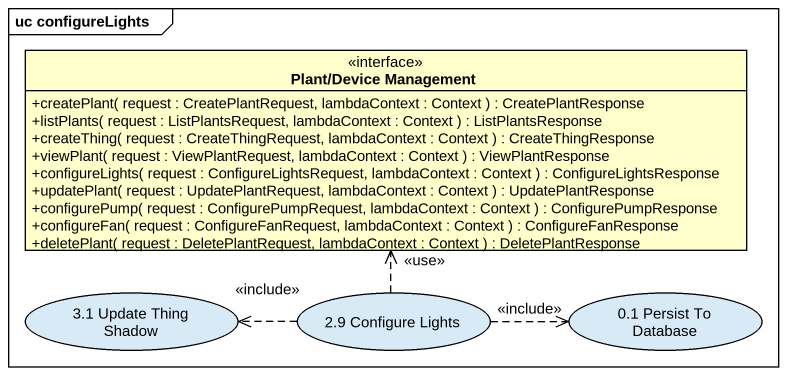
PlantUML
@startuml
mainframe uc configureLights
allowmixing
hide circle
hide empty members
skinparam classAttributeIconSize 0
interface "Plant/Device Management" as Plant_Device_Management {
  +createPlant( request : CreatePlantRequest, lambdaContext : Context ) : CreatePlantResponse
  +listPlants( request : ListPlantsRequest, lambdaContext : Context ) : ListPlantsResponse
  +createThing( request : CreateThingRequest, lambdaContext : Context ) : CreateThingResponse
  +viewPlant( request : ViewPlantRequest, lambdaContext : Context ) : ViewPlantResponse
  +configureLights( request : ConfigureLightsRequest, lambdaContext : Context ) : ConfigureLightsResponse
  +updatePlant( request : UpdatePlantRequest, lambdaContext : Context ) : UpdatePlantResponse
  +configurePump( request : ConfigurePumpRequest, lambdaContext : Context ) : ConfigurePumpResponse
  +configureFan( request : ConfigureFanRequest, lambdaContext : Context ) : ConfigureFanResponse
  +deletePlant( request : DeletePlantRequest, lambdaContext : Context ) : DeletePlantResponse
}
usecase "3.1 Update Thing Shadow" as u3_1_Update_Thing_Shadow
usecase "2.9 Configure Lights" as u2_9_Configure_Lights
usecase "0.1 Persist To Database" as u0_1_Persist_To_Database
u2_9_Configure_Lights .up.> Plant_Device_Management : <<use>>
u2_9_Configure_Lights .left.> u3_1_Update_Thing_Shadow : <<include>>
u2_9_Configure_Lights .right.> u0_1_Persist_To_Database : <<include>>
@enduml
